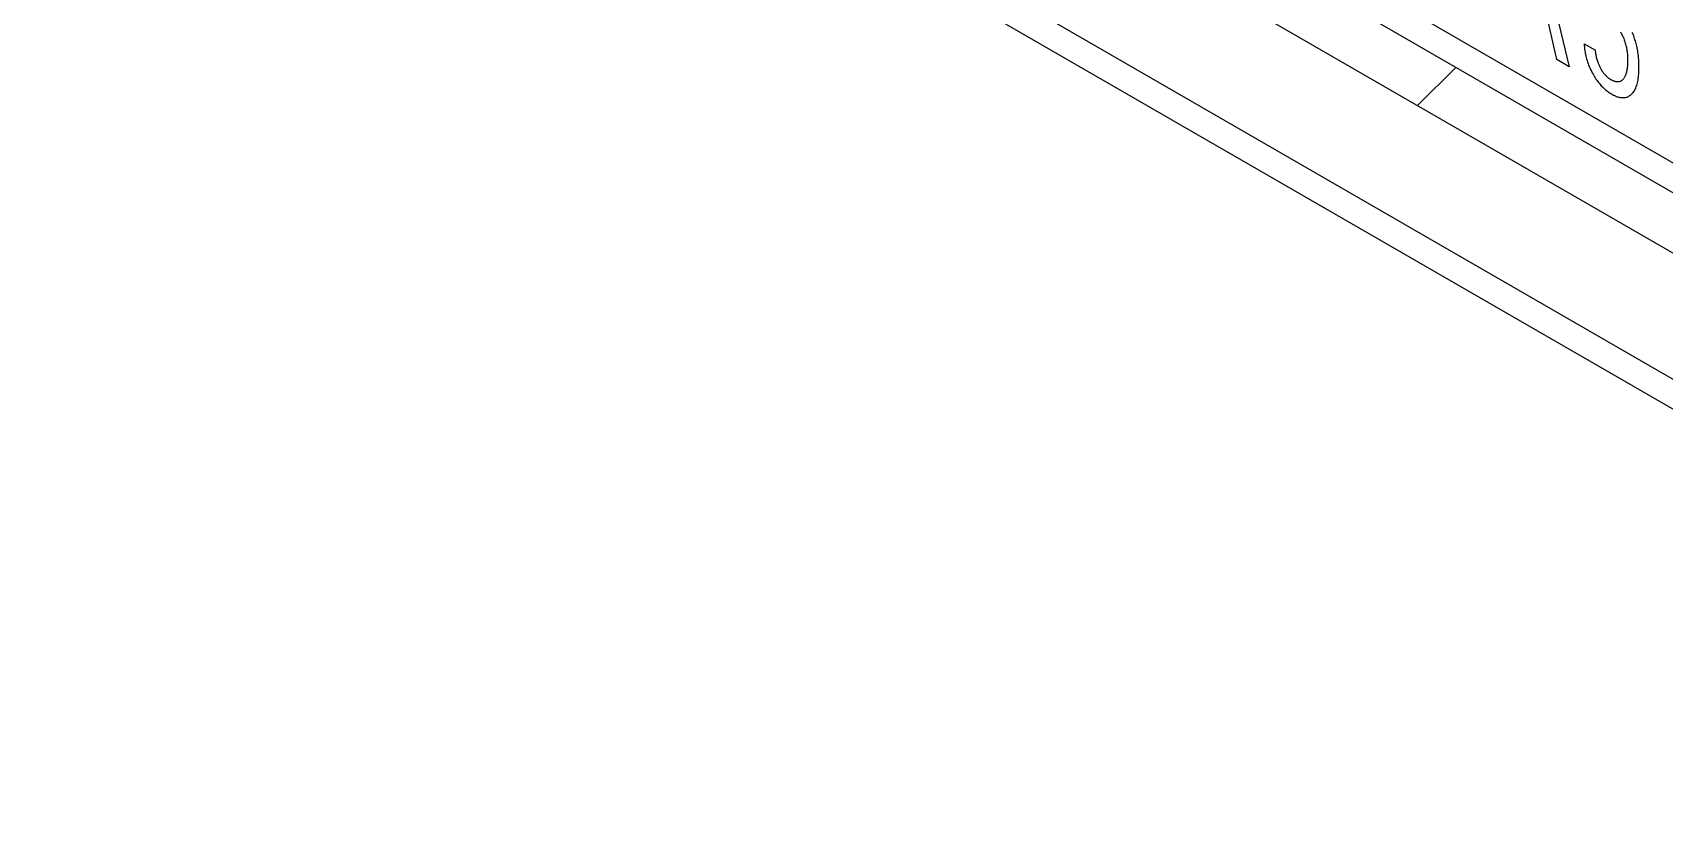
# Model space of a CAD drawing. Extents: x 0 to 420, y 0 to 297.
# Drawn here: x 193.64 to 212.1, y 113.16 to 122.05 of the extents above; entities that cross this region are included whole.
import ezdxf

# ---------------------------------------------------------------- set-up
doc = ezdxf.new("R2010")
doc.units = 0
doc.header["$LTSCALE"] = 23.1
doc.layers.add('40000_ISO', color=7, linetype='CONTINUOUS')

msp = doc.modelspace()

# ---------------------------------------------------------------- linework, layer by layer
at = {"layer": '40000_ISO', "color": 7, "linetype": 'CONTINUOUS'}
for p, q in [((164.855, 147.912), (213.999, 119.54)), ((165.061, 147.455), (214.206, 119.082)), ((220.009, 113.62), (170.865, 141.993)), ((171.072, 141.535), (220.216, 113.162)), ((202.932, 124.908), (217.782, 116.335)), ((210.64, 123.275), (211.025, 121.665)), ((210.885, 121.745), (210.791, 122.162)), ((211.605, 122.059), (211.61, 122.05)), ((211.61, 122.05), (211.615, 122.04)), ((211.615, 122.04), (211.62, 122.031)), ((211.62, 122.031), (211.625, 122.022)), ((211.743, 122.041), (211.738, 122.053)), ((211.749, 122.028), (211.743, 122.041)), ((211.193, 121.925), (211.321, 121.851)), ((211.193, 121.925), (211.195, 121.905)), ((211.195, 121.905), (211.197, 121.885)), ((211.197, 121.885), (211.199, 121.865)), ((211.199, 121.865), (211.202, 121.844)), ((211.322, 121.841), (211.321, 121.851)), ((211.625, 122.022), (211.629, 122.012)), ((211.629, 122.012), (211.634, 122.003)), ((211.634, 122.003), (211.638, 121.993)), ((211.638, 121.993), (211.642, 121.984)), ((211.642, 121.984), (211.647, 121.971)), ((211.647, 121.971), (211.651, 121.958)), ((211.651, 121.958), (211.655, 121.945)), ((211.655, 121.945), (211.659, 121.932)), ((211.659, 121.932), (211.663, 121.919)), ((211.663, 121.919), (211.666, 121.906)), ((211.666, 121.906), (211.669, 121.894)), ((211.669, 121.894), (211.672, 121.882)), ((211.672, 121.882), (211.674, 121.87)), ((211.674, 121.87), (211.676, 121.858)), ((211.676, 121.858), (211.678, 121.846)), ((211.678, 121.846), (211.68, 121.835)), ((211.754, 122.014), (211.749, 122.028)), ((211.759, 121.999), (211.754, 122.014)), ((211.764, 121.985), (211.759, 121.999)), ((211.769, 121.971), (211.764, 121.985)), ((211.774, 121.956), (211.769, 121.971)), ((211.778, 121.942), (211.774, 121.956)), ((211.782, 121.928), (211.778, 121.942)), ((211.785, 121.914), (211.782, 121.928)), ((211.789, 121.896), (211.785, 121.914)), ((211.793, 121.878), (211.789, 121.896)), ((211.797, 121.86), (211.793, 121.878)), ((211.8, 121.843), (211.797, 121.86)), ((211.025, 121.665), (210.885, 121.745)), ((211.202, 121.844), (211.206, 121.823)), ((211.206, 121.823), (211.21, 121.802)), ((211.21, 121.802), (211.214, 121.786)), ((211.214, 121.786), (211.218, 121.769)), ((211.218, 121.769), (211.222, 121.753)), ((211.222, 121.753), (211.227, 121.737)), ((211.227, 121.737), (211.232, 121.72)), ((211.232, 121.72), (211.238, 121.703)), ((211.238, 121.703), (211.244, 121.687)), ((211.244, 121.687), (211.251, 121.669)), ((211.251, 121.669), (211.259, 121.651)), ((211.323, 121.832), (211.322, 121.841)), ((211.325, 121.822), (211.323, 121.832)), ((211.326, 121.812), (211.325, 121.822)), ((211.328, 121.801), (211.326, 121.812)), ((211.33, 121.791), (211.328, 121.801)), ((211.333, 121.78), (211.33, 121.791)), ((211.335, 121.769), (211.333, 121.78)), ((211.338, 121.758), (211.335, 121.769)), ((211.341, 121.747), (211.338, 121.758)), ((211.344, 121.736), (211.341, 121.747)), ((211.348, 121.725), (211.344, 121.736)), ((211.352, 121.714), (211.348, 121.725)), ((211.356, 121.703), (211.352, 121.714)), ((211.359, 121.694), (211.356, 121.703)), ((211.362, 121.685), (211.359, 121.694)), ((211.366, 121.677), (211.362, 121.685)), ((211.37, 121.668), (211.366, 121.677)), ((211.374, 121.66), (211.37, 121.668)), ((211.68, 121.835), (211.681, 121.823)), ((211.681, 121.823), (211.683, 121.808)), ((211.683, 121.667), (211.682, 121.659)), ((211.683, 121.808), (211.684, 121.793)), ((211.684, 121.68), (211.683, 121.667)), ((211.684, 121.793), (211.685, 121.778)), ((211.685, 121.694), (211.684, 121.68)), ((211.685, 121.778), (211.686, 121.764)), ((211.686, 121.707), (211.685, 121.694)), ((211.686, 121.764), (211.686, 121.749)), ((211.686, 121.749), (211.686, 121.735)), ((211.686, 121.735), (211.686, 121.721)), ((211.686, 121.721), (211.686, 121.707)), ((211.802, 121.825), (211.8, 121.843)), ((211.805, 121.808), (211.802, 121.825)), ((211.807, 121.791), (211.805, 121.808)), ((211.809, 121.777), (211.807, 121.791)), ((211.81, 121.764), (211.809, 121.777)), ((211.812, 121.742), (211.81, 121.764)), ((211.813, 121.721), (211.812, 121.742)), ((211.814, 121.7), (211.813, 121.721)), ((211.814, 121.679), (211.814, 121.7)), ((211.814, 121.659), (211.814, 121.679)), ((209.31, 121.226), (209.743, 121.658)), ((211.259, 121.651), (211.267, 121.633)), ((211.267, 121.633), (211.275, 121.615)), ((211.275, 121.615), (211.284, 121.597)), ((211.284, 121.597), (211.294, 121.579)), ((211.294, 121.579), (211.302, 121.566)), ((211.302, 121.566), (211.31, 121.552)), ((211.31, 121.552), (211.318, 121.539)), ((211.318, 121.539), (211.327, 121.526)), ((211.327, 121.526), (211.336, 121.513)), ((211.336, 121.513), (211.345, 121.5)), ((211.345, 121.5), (211.355, 121.488)), ((211.355, 121.488), (211.366, 121.475)), ((211.378, 121.652), (211.374, 121.66)), ((211.382, 121.644), (211.378, 121.652)), ((211.386, 121.636), (211.382, 121.644)), ((211.391, 121.628), (211.386, 121.636)), ((211.396, 121.62), (211.391, 121.628)), ((211.401, 121.612), (211.396, 121.62)), ((211.406, 121.605), (211.401, 121.612)), ((211.411, 121.597), (211.406, 121.605)), ((211.416, 121.59), (211.411, 121.597)), ((211.422, 121.584), (211.416, 121.59)), ((211.428, 121.577), (211.422, 121.584)), ((211.434, 121.57), (211.428, 121.577)), ((211.439, 121.564), (211.434, 121.57)), ((211.446, 121.558), (211.439, 121.564)), ((211.452, 121.552), (211.446, 121.558)), ((211.458, 121.547), (211.452, 121.552)), ((211.464, 121.541), (211.458, 121.547)), ((211.471, 121.536), (211.464, 121.541)), ((211.477, 121.531), (211.471, 121.536)), ((211.484, 121.527), (211.477, 121.531)), ((211.49, 121.522), (211.484, 121.527)), ((211.497, 121.518), (211.49, 121.522)), ((211.503, 121.515), (211.497, 121.518)), ((211.51, 121.511), (211.503, 121.515)), ((211.516, 121.508), (211.51, 121.511)), ((211.522, 121.505), (211.516, 121.508)), ((211.529, 121.502), (211.522, 121.505)), ((211.535, 121.5), (211.529, 121.502)), ((211.541, 121.498), (211.535, 121.5)), ((211.547, 121.496), (211.541, 121.498)), ((211.553, 121.494), (211.547, 121.496)), ((211.559, 121.493), (211.553, 121.494)), ((211.565, 121.493), (211.559, 121.493)), ((211.57, 121.493), (211.565, 121.493)), ((211.576, 121.493), (211.57, 121.493)), ((211.581, 121.493), (211.576, 121.493)), ((211.586, 121.494), (211.581, 121.493)), ((211.591, 121.495), (211.586, 121.494)), ((211.596, 121.496), (211.591, 121.495)), ((211.601, 121.498), (211.596, 121.496)), ((211.605, 121.5), (211.601, 121.498)), ((211.61, 121.502), (211.605, 121.5)), ((211.615, 121.505), (211.61, 121.502)), ((211.619, 121.509), (211.615, 121.505)), ((211.624, 121.512), (211.619, 121.509)), ((211.628, 121.516), (211.624, 121.512)), ((211.632, 121.52), (211.628, 121.516)), ((211.635, 121.524), (211.632, 121.52)), ((211.639, 121.529), (211.635, 121.524)), ((211.642, 121.534), (211.639, 121.529)), ((211.646, 121.54), (211.642, 121.534)), ((211.65, 121.547), (211.646, 121.54)), ((211.654, 121.554), (211.65, 121.547)), ((211.658, 121.561), (211.654, 121.554)), ((211.661, 121.568), (211.658, 121.561)), ((211.664, 121.576), (211.661, 121.568)), ((211.667, 121.584), (211.664, 121.576)), ((211.669, 121.593), (211.667, 121.584)), ((211.672, 121.602), (211.669, 121.593)), ((211.674, 121.612), (211.672, 121.602)), ((211.676, 121.621), (211.674, 121.612)), ((211.678, 121.631), (211.676, 121.621)), ((211.68, 121.641), (211.678, 121.631)), ((211.681, 121.651), (211.68, 121.641)), ((211.682, 121.659), (211.681, 121.651)), ((211.793, 121.468), (211.796, 121.483)), ((211.796, 121.483), (211.8, 121.498)), ((211.8, 121.498), (211.803, 121.513)), ((211.803, 121.513), (211.805, 121.528)), ((211.805, 121.528), (211.808, 121.546)), ((211.808, 121.546), (211.81, 121.564)), ((211.81, 121.564), (211.812, 121.582)), ((211.812, 121.582), (211.813, 121.601)), ((211.813, 121.601), (211.814, 121.62)), ((211.814, 121.639), (211.814, 121.659)), ((211.814, 121.62), (211.814, 121.639)), ((211.366, 121.475), (211.377, 121.461)), ((211.377, 121.461), (211.388, 121.449)), ((211.388, 121.449), (211.4, 121.437)), ((211.4, 121.437), (211.412, 121.425)), ((211.412, 121.425), (211.424, 121.414)), ((211.424, 121.414), (211.435, 121.405)), ((211.435, 121.405), (211.447, 121.396)), ((211.447, 121.396), (211.458, 121.387)), ((211.458, 121.387), (211.469, 121.379)), ((211.469, 121.379), (211.481, 121.371)), ((211.481, 121.371), (211.492, 121.364)), ((211.492, 121.364), (211.503, 121.357)), ((211.503, 121.357), (211.515, 121.351)), ((211.515, 121.351), (211.526, 121.345)), ((211.526, 121.345), (211.538, 121.339)), ((211.538, 121.339), (211.549, 121.334)), ((211.549, 121.334), (211.56, 121.33)), ((211.56, 121.33), (211.572, 121.326)), ((211.572, 121.326), (211.583, 121.322)), ((211.583, 121.322), (211.594, 121.32)), ((211.594, 121.32), (211.606, 121.317)), ((211.606, 121.317), (211.617, 121.316)), ((211.617, 121.316), (211.628, 121.315)), ((211.628, 121.315), (211.639, 121.315)), ((211.639, 121.315), (211.65, 121.316)), ((211.65, 121.316), (211.66, 121.317)), ((211.66, 121.317), (211.671, 121.32)), ((211.671, 121.32), (211.679, 121.322)), ((211.679, 121.322), (211.688, 121.326)), ((211.688, 121.326), (211.696, 121.33)), ((211.696, 121.33), (211.704, 121.334)), ((211.704, 121.334), (211.712, 121.339)), ((211.712, 121.339), (211.719, 121.345)), ((211.719, 121.345), (211.727, 121.351)), ((211.727, 121.351), (211.733, 121.357)), ((211.733, 121.357), (211.741, 121.366)), ((211.741, 121.366), (211.748, 121.375)), ((211.748, 121.375), (211.755, 121.384)), ((211.755, 121.384), (211.762, 121.394)), ((211.762, 121.394), (211.768, 121.405)), ((211.768, 121.405), (211.773, 121.416)), ((211.773, 121.416), (211.778, 121.428)), ((211.778, 121.428), (211.784, 121.441)), ((211.784, 121.441), (211.788, 121.454)), ((211.788, 121.454), (211.793, 121.468))]:
    msp.add_line(p, q, dxfattribs=at)

doc.saveas('drawing.dxf')
